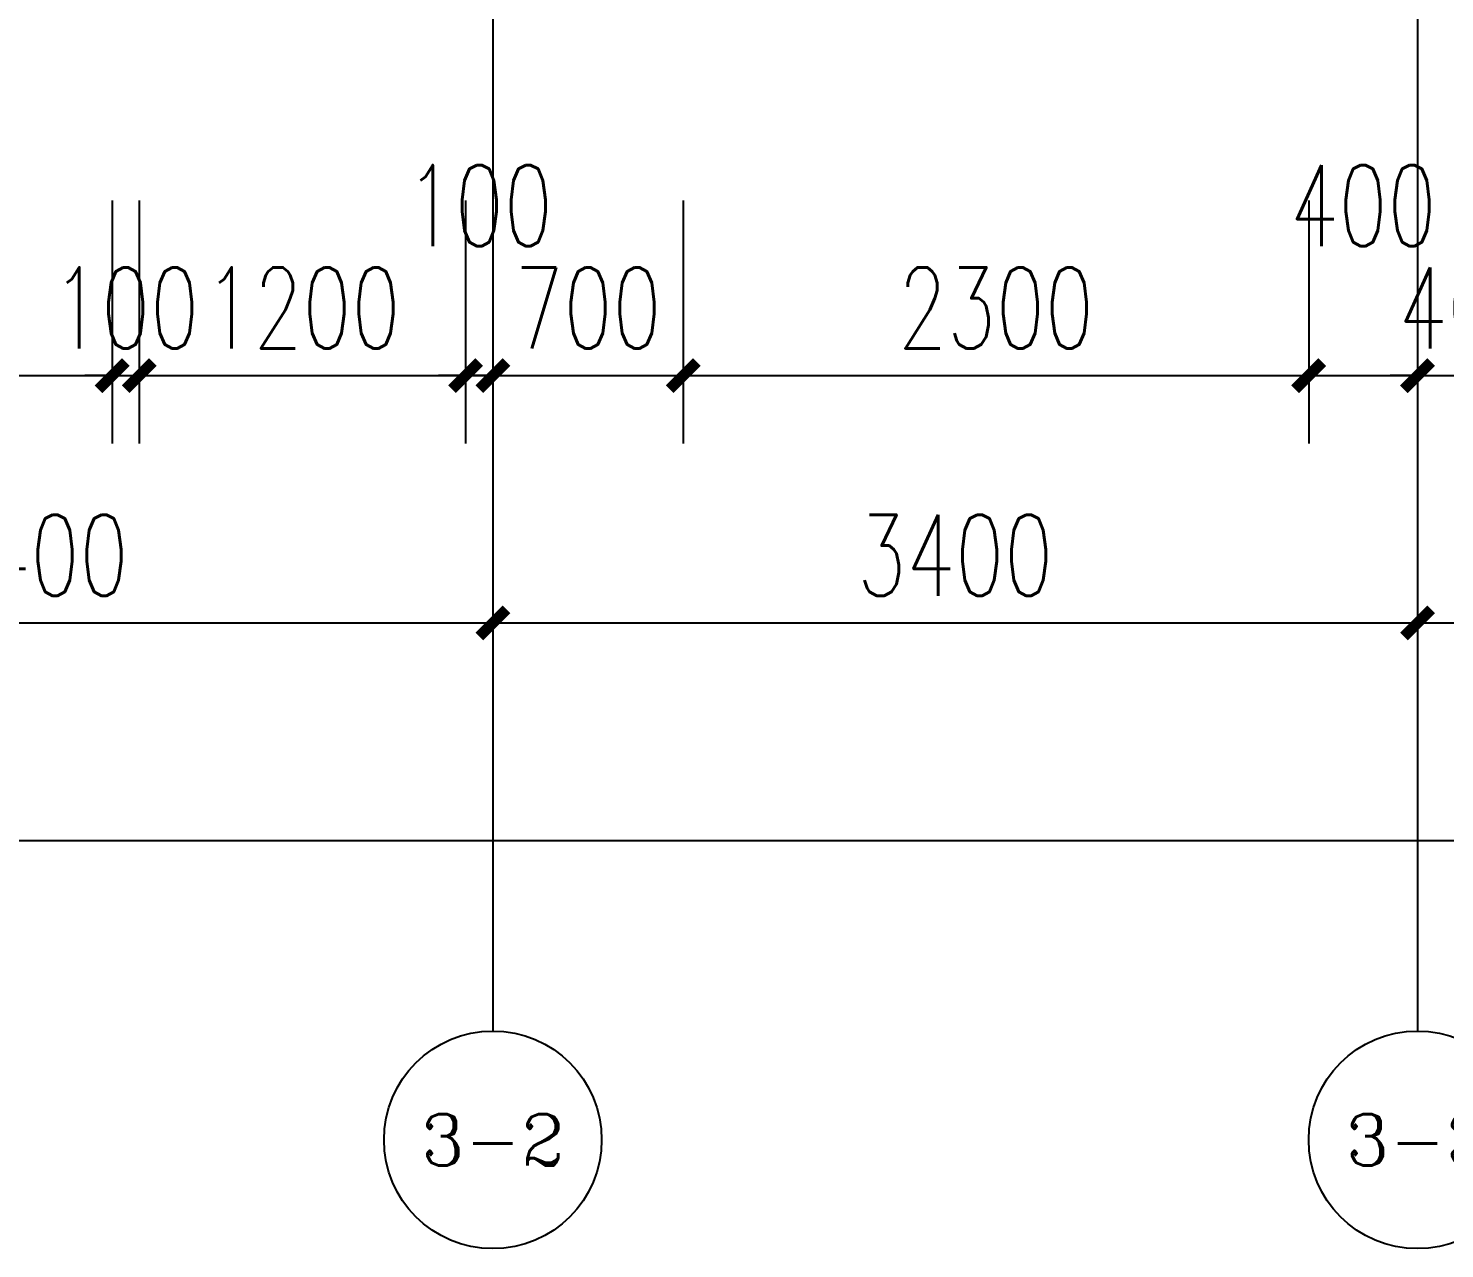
# Model space of a CAD drawing. Extents: x -59851 to 653804, y -249523 to 437614.
# Drawn here: x -42422 to -37214, y 61097 to 65583 of the extents above; entities that cross this region are included whole.
import ezdxf
from ezdxf.enums import TextEntityAlignment as Align

# ---------------------------------------------------------------- set-up
doc = ezdxf.new("R2010")
doc.units = 0
doc.header["$LTSCALE"] = 1000
doc.header["$MEASUREMENT"] = 0
for name, color, linetype in [('A-第三道尺寸线', 105, 'Continuous'), ('AXIS', 3, 'Continuous'), ('AXIS_TEXT', 7, 'Continuous')]:
    doc.layers.add(name, color=color, linetype=linetype)
doc.styles.add('_TCH_AXIS', font='COMPLEX', dxfattribs={"bigfont": 'GBCBIG'})
doc.styles.add('_TCH_DIM_T3', font='SIMPLEX.shx', dxfattribs={"width": 0.705882, "bigfont": 'GBCBIG.shx'})
doc.styles.add('COMPLEX', font='COMPLEX')
doc.dimstyles.new('_TCH_ARCH&&100', dxfattribs={"dimtxt": 297.5, "dimasz": 100, "dimexe": 250, "dimexo": 300, "dimgap": 100, "dimtad": 1, "dimdec": 0, "dimzin": 0, "dimdsep": 46, "dimtxsty": '_TCH_DIM_T3', "dimblk": 'ARCHTICK', "dimcen": 0.09, "dimclrt": 7, "dimazin": 2, "dimtfac": 1, "dimtdec": 0, "dimtix": 1, "dimtmove": 2, "dimatfit": 3, "dimfxl": 0, "dimtolj": 1, "dimtzin": 0, "dimarcsym": 0})

# ---------------------------------------------------------------- blocks, each defined once
blk = doc.blocks.new('_ArchTick')
at = {"color": 0, "linetype": 'ByBlock', "const_width": 0.4}
blk.add_lwpolyline([(-0.5, -0.5), (0.5, 0.5)], dxfattribs=at)
blk = doc.blocks.new('*D2570')
at = {"layer": 'A-第三道尺寸线', "color": 0, "lineweight": -2, "transparency": 16777216}
for p, q in [((-37313.7, 64950), (-37313.7, 64056.4)), ((-36913.7, 64950), (-36913.7, 64056.4)), ((-37313.7, 64306.4), (-37413.7, 64306.4)), ((-37313.7, 64306.4), (-36913.7, 64306.4)), ((-36913.7, 64306.4), (-36813.7, 64306.4))]:
    blk.add_line(p, q, dxfattribs=at)
at = {"layer": 'Defpoints', "color": 0, "transparency": 16777216}
for p in [(-37313.7, 65250), (-36913.7, 65250), (-36913.7, 64306.4)]:
    blk.add_point(p, dxfattribs=at)
at = {"layer": 'A-第三道尺寸线', "color": 0, "lineweight": -2, "transparency": 16777216, "xscale": 100, "yscale": 100, "zscale": 100}
blk.add_blockref('_ArchTick', (-37313.7, 64306.4), dxfattribs=at)
at = {"layer": 'A-第三道尺寸线', "color": 0, "lineweight": -2, "transparency": 16777216, "xscale": 100, "yscale": 100, "zscale": 100, "rotation": 180}
blk.add_blockref('_ArchTick', (-36913.7, 64306.4), dxfattribs=at)
at = {"layer": 'A-第三道尺寸线', "color": 7, "transparency": 16777216, "insert": (-37113.7, 64555.1), "char_height": 297.5, "attachment_point": 5, "style": '_TCH_DIM_T3'}
blk.add_mtext('\\A1;400', dxfattribs=at)
blk = doc.blocks.new('*D2571')
at = {"layer": 'A-第三道尺寸线', "color": 0, "lineweight": -2, "transparency": 16777216}
for p, q in [((-37713.7, 64950), (-37713.7, 64056.4)), ((-37313.7, 64950), (-37313.7, 64056.4)), ((-37713.7, 64306.4), (-37313.7, 64306.4))]:
    blk.add_line(p, q, dxfattribs=at)
at = {"layer": 'Defpoints', "color": 0, "transparency": 16777216}
for p in [(-37713.7, 65250), (-37313.7, 65250), (-37313.7, 64306.4)]:
    blk.add_point(p, dxfattribs=at)
at = {"layer": 'A-第三道尺寸线', "color": 0, "lineweight": -2, "transparency": 16777216, "xscale": 100, "yscale": 100, "zscale": 100, "rotation": 180}
blk.add_blockref('_ArchTick', (-37713.7, 64306.4), dxfattribs=at)
at = {"layer": 'A-第三道尺寸线', "color": 0, "lineweight": -2, "transparency": 16777216, "xscale": 100, "yscale": 100, "zscale": 100}
blk.add_blockref('_ArchTick', (-37313.7, 64306.4), dxfattribs=at)
at = {"layer": 'A-第三道尺寸线', "color": 7, "transparency": 16777216, "insert": (-37513.7, 64931.4), "char_height": 297.5, "attachment_point": 5, "style": '_TCH_DIM_T3'}
blk.add_mtext('\\A1;400', dxfattribs=at)
blk = doc.blocks.new('*D2572')
at = {"layer": 'A-第三道尺寸线', "color": 0, "lineweight": -2, "transparency": 16777216}
for p, q in [((-40013.7, 64950), (-40013.7, 64056.4)), ((-37713.7, 64950), (-37713.7, 64056.4)), ((-40013.7, 64306.4), (-37713.7, 64306.4))]:
    blk.add_line(p, q, dxfattribs=at)
at = {"layer": 'Defpoints', "color": 0, "transparency": 16777216}
for p in [(-40013.7, 65250), (-37713.7, 65250), (-37713.7, 64306.4)]:
    blk.add_point(p, dxfattribs=at)
at = {"layer": 'A-第三道尺寸线', "color": 0, "lineweight": -2, "transparency": 16777216, "xscale": 100, "yscale": 100, "zscale": 100, "rotation": 180}
blk.add_blockref('_ArchTick', (-40013.7, 64306.4), dxfattribs=at)
at = {"layer": 'A-第三道尺寸线', "color": 0, "lineweight": -2, "transparency": 16777216, "xscale": 100, "yscale": 100, "zscale": 100}
blk.add_blockref('_ArchTick', (-37713.7, 64306.4), dxfattribs=at)
at = {"layer": 'A-第三道尺寸线', "color": 7, "transparency": 16777216, "insert": (-38863.7, 64555.1), "char_height": 297.5, "attachment_point": 5, "style": '_TCH_DIM_T3'}
blk.add_mtext('\\A1;2300', dxfattribs=at)
blk = doc.blocks.new('*D2573')
at = {"layer": 'A-第三道尺寸线', "color": 0, "lineweight": -2, "transparency": 16777216}
for p, q in [((-40713.7, 64950), (-40713.7, 64056.4)), ((-40013.7, 64950), (-40013.7, 64056.4)), ((-40713.7, 64306.4), (-40813.7, 64306.4)), ((-40713.7, 64306.4), (-40013.7, 64306.4)), ((-40013.7, 64306.4), (-39913.7, 64306.4))]:
    blk.add_line(p, q, dxfattribs=at)
at = {"layer": 'Defpoints', "color": 0, "transparency": 16777216}
for p in [(-40713.7, 65250), (-40013.7, 65250), (-40013.7, 64306.4)]:
    blk.add_point(p, dxfattribs=at)
at = {"layer": 'A-第三道尺寸线', "color": 0, "lineweight": -2, "transparency": 16777216, "xscale": 100, "yscale": 100, "zscale": 100}
blk.add_blockref('_ArchTick', (-40713.7, 64306.4), dxfattribs=at)
at = {"layer": 'A-第三道尺寸线', "color": 0, "lineweight": -2, "transparency": 16777216, "xscale": 100, "yscale": 100, "zscale": 100, "rotation": 180}
blk.add_blockref('_ArchTick', (-40013.7, 64306.4), dxfattribs=at)
at = {"layer": 'A-第三道尺寸线', "color": 7, "transparency": 16777216, "insert": (-40363.7, 64555.1), "char_height": 297.5, "attachment_point": 5, "style": '_TCH_DIM_T3'}
blk.add_mtext('\\A1;700', dxfattribs=at)
blk = doc.blocks.new('*D2574')
at = {"layer": 'A-第三道尺寸线', "color": 0, "lineweight": -2, "transparency": 16777216}
for p, q in [((-40813.7, 64950), (-40813.7, 64056.4)), ((-40713.7, 64950), (-40713.7, 64056.4)), ((-40813.7, 64306.4), (-40913.7, 64306.4)), ((-40813.7, 64306.4), (-40713.7, 64306.4)), ((-40713.7, 64306.4), (-40613.7, 64306.4))]:
    blk.add_line(p, q, dxfattribs=at)
at = {"layer": 'Defpoints', "color": 0, "transparency": 16777216}
for p in [(-40813.7, 65250), (-40713.7, 65250), (-40713.7, 64306.4)]:
    blk.add_point(p, dxfattribs=at)
at = {"layer": 'A-第三道尺寸线', "color": 0, "lineweight": -2, "transparency": 16777216, "xscale": 100, "yscale": 100, "zscale": 100}
blk.add_blockref('_ArchTick', (-40813.7, 64306.4), dxfattribs=at)
at = {"layer": 'A-第三道尺寸线', "color": 0, "lineweight": -2, "transparency": 16777216, "xscale": 100, "yscale": 100, "zscale": 100, "rotation": 180}
blk.add_blockref('_ArchTick', (-40713.7, 64306.4), dxfattribs=at)
at = {"layer": 'A-第三道尺寸线', "color": 7, "transparency": 16777216, "insert": (-40763.7, 64931.4), "char_height": 297.5, "attachment_point": 5, "style": '_TCH_DIM_T3'}
blk.add_mtext('\\A1;100', dxfattribs=at)
blk = doc.blocks.new('*D2575')
at = {"layer": 'A-第三道尺寸线', "color": 0, "lineweight": -2, "transparency": 16777216}
for p, q in [((-42013.7, 64950), (-42013.7, 64056.4)), ((-40813.7, 64950), (-40813.7, 64056.4)), ((-42013.7, 64306.4), (-40813.7, 64306.4))]:
    blk.add_line(p, q, dxfattribs=at)
at = {"layer": 'Defpoints', "color": 0, "transparency": 16777216}
for p in [(-42013.7, 65250), (-40813.7, 65250), (-40813.7, 64306.4)]:
    blk.add_point(p, dxfattribs=at)
at = {"layer": 'A-第三道尺寸线', "color": 0, "lineweight": -2, "transparency": 16777216, "xscale": 100, "yscale": 100, "zscale": 100, "rotation": 180}
blk.add_blockref('_ArchTick', (-42013.7, 64306.4), dxfattribs=at)
at = {"layer": 'A-第三道尺寸线', "color": 0, "lineweight": -2, "transparency": 16777216, "xscale": 100, "yscale": 100, "zscale": 100}
blk.add_blockref('_ArchTick', (-40813.7, 64306.4), dxfattribs=at)
at = {"layer": 'A-第三道尺寸线', "color": 7, "transparency": 16777216, "insert": (-41413.7, 64555.1), "char_height": 297.5, "attachment_point": 5, "style": '_TCH_DIM_T3'}
blk.add_mtext('\\A1;1200', dxfattribs=at)
blk = doc.blocks.new('*D2576')
at = {"layer": 'A-第三道尺寸线', "color": 0, "lineweight": -2, "transparency": 16777216}
for p, q in [((-42113.7, 64950), (-42113.7, 64056.4)), ((-42013.7, 64950), (-42013.7, 64056.4)), ((-42113.7, 64306.4), (-42213.7, 64306.4)), ((-42113.7, 64306.4), (-42013.7, 64306.4)), ((-42013.7, 64306.4), (-41913.7, 64306.4))]:
    blk.add_line(p, q, dxfattribs=at)
at = {"layer": 'Defpoints', "color": 0, "transparency": 16777216}
for p in [(-42113.7, 65250), (-42013.7, 65250), (-42013.7, 64306.4)]:
    blk.add_point(p, dxfattribs=at)
at = {"layer": 'A-第三道尺寸线', "color": 0, "lineweight": -2, "transparency": 16777216, "xscale": 100, "yscale": 100, "zscale": 100}
blk.add_blockref('_ArchTick', (-42113.7, 64306.4), dxfattribs=at)
at = {"layer": 'A-第三道尺寸线', "color": 0, "lineweight": -2, "transparency": 16777216, "xscale": 100, "yscale": 100, "zscale": 100, "rotation": 180}
blk.add_blockref('_ArchTick', (-42013.7, 64306.4), dxfattribs=at)
at = {"layer": 'A-第三道尺寸线', "color": 7, "transparency": 16777216, "insert": (-42063.7, 64555.1), "char_height": 297.5, "attachment_point": 5, "style": '_TCH_DIM_T3'}
blk.add_mtext('\\A1;100', dxfattribs=at)
blk = doc.blocks.new('*D2577')
at = {"layer": 'A-第三道尺寸线', "color": 0, "lineweight": -2, "transparency": 16777216}
for p, q in [((-43613.7, 64950), (-43613.7, 64056.4)), ((-42113.7, 64950), (-42113.7, 64056.4)), ((-43613.7, 64306.4), (-42113.7, 64306.4))]:
    blk.add_line(p, q, dxfattribs=at)
at = {"layer": 'Defpoints', "color": 0, "transparency": 16777216}
for p in [(-43613.7, 65250), (-42113.7, 65250), (-42113.7, 64306.4)]:
    blk.add_point(p, dxfattribs=at)
at = {"layer": 'A-第三道尺寸线', "color": 0, "lineweight": -2, "transparency": 16777216, "xscale": 100, "yscale": 100, "zscale": 100, "rotation": 180}
blk.add_blockref('_ArchTick', (-43613.7, 64306.4), dxfattribs=at)
at = {"layer": 'A-第三道尺寸线', "color": 0, "lineweight": -2, "transparency": 16777216, "xscale": 100, "yscale": 100, "zscale": 100}
blk.add_blockref('_ArchTick', (-42113.7, 64306.4), dxfattribs=at)
at = {"layer": 'A-第三道尺寸线', "color": 7, "transparency": 16777216, "insert": (-42863.7, 64555.1), "char_height": 297.5, "attachment_point": 5, "style": '_TCH_DIM_T3'}
blk.add_mtext('\\A1;1500', dxfattribs=at)
blk = doc.blocks.new('*D2928')
at = {"layer": 'AXIS', "color": 0, "lineweight": -2, "transparency": 16777216}
for p, q in [((-44113.7, 65597.4), (-44113.7, 63147.4)), ((-40713.7, 65597.4), (-40713.7, 63147.4)), ((-44113.7, 63397.4), (-40713.7, 63397.4))]:
    blk.add_line(p, q, dxfattribs=at)
at = {"layer": 'Defpoints', "color": 0, "transparency": 16777216}
for p in [(-44113.7, 65897.4), (-40713.7, 65897.4), (-40713.7, 63397.4)]:
    blk.add_point(p, dxfattribs=at)
at = {"layer": 'AXIS', "color": 0, "lineweight": -2, "transparency": 16777216, "xscale": 100, "yscale": 100, "zscale": 100, "rotation": 180}
blk.add_blockref('_ArchTick', (-44113.7, 63397.4), dxfattribs=at)
at = {"layer": 'AXIS', "color": 0, "lineweight": -2, "transparency": 16777216, "xscale": 100, "yscale": 100, "zscale": 100}
blk.add_blockref('_ArchTick', (-40713.7, 63397.4), dxfattribs=at)
at = {"layer": 'AXIS', "color": 7, "transparency": 16777216, "insert": (-42413.7, 63646.1), "char_height": 297.5, "attachment_point": 5, "style": '_TCH_DIM_T3'}
blk.add_mtext('\\A1;3400', dxfattribs=at)
blk = doc.blocks.new('*D2929')
at = {"layer": 'AXIS', "color": 0, "lineweight": -2, "transparency": 16777216}
for p, q in [((-40713.7, 65597.4), (-40713.7, 63147.4)), ((-37313.7, 65597.4), (-37313.7, 63147.4)), ((-40713.7, 63397.4), (-37313.7, 63397.4))]:
    blk.add_line(p, q, dxfattribs=at)
at = {"layer": 'Defpoints', "color": 0, "transparency": 16777216}
for p in [(-40713.7, 65897.4), (-37313.7, 65897.4), (-37313.7, 63397.4)]:
    blk.add_point(p, dxfattribs=at)
at = {"layer": 'AXIS', "color": 0, "lineweight": -2, "transparency": 16777216, "xscale": 100, "yscale": 100, "zscale": 100, "rotation": 180}
blk.add_blockref('_ArchTick', (-40713.7, 63397.4), dxfattribs=at)
at = {"layer": 'AXIS', "color": 0, "lineweight": -2, "transparency": 16777216, "xscale": 100, "yscale": 100, "zscale": 100}
blk.add_blockref('_ArchTick', (-37313.7, 63397.4), dxfattribs=at)
at = {"layer": 'AXIS', "color": 7, "transparency": 16777216, "insert": (-39013.7, 63646.1), "char_height": 297.5, "attachment_point": 5, "style": '_TCH_DIM_T3'}
blk.add_mtext('\\A1;3400', dxfattribs=at)
blk = doc.blocks.new('*D2930')
at = {"layer": 'AXIS', "color": 0, "lineweight": -2, "transparency": 16777216}
for p, q in [((-37313.7, 65597.4), (-37313.7, 63147.4)), ((-33913.7, 65597.4), (-33913.7, 63147.4)), ((-37313.7, 63397.4), (-33913.7, 63397.4))]:
    blk.add_line(p, q, dxfattribs=at)
at = {"layer": 'Defpoints', "color": 0, "transparency": 16777216}
for p in [(-37313.7, 65897.4), (-33913.7, 65897.4), (-33913.7, 63397.4)]:
    blk.add_point(p, dxfattribs=at)
at = {"layer": 'AXIS', "color": 0, "lineweight": -2, "transparency": 16777216, "xscale": 100, "yscale": 100, "zscale": 100, "rotation": 180}
blk.add_blockref('_ArchTick', (-37313.7, 63397.4), dxfattribs=at)
at = {"layer": 'AXIS', "color": 0, "lineweight": -2, "transparency": 16777216, "xscale": 100, "yscale": 100, "zscale": 100}
blk.add_blockref('_ArchTick', (-33913.7, 63397.4), dxfattribs=at)
at = {"layer": 'AXIS', "color": 7, "transparency": 16777216, "insert": (-35613.7, 63646.1), "char_height": 297.5, "attachment_point": 5, "style": '_TCH_DIM_T3'}
blk.add_mtext('\\A1;3400', dxfattribs=at)
blk = doc.blocks.new('*D2944')
at = {"layer": 'AXIS', "color": 0, "lineweight": -2, "transparency": 16777216}
for p, q in [((-44213.7, 63756.4), (-44213.7, 62347.4)), ((4686.3, 63756.4), (4686.3, 62347.4)), ((-44213.7, 62597.4), (4686.3, 62597.4))]:
    blk.add_line(p, q, dxfattribs=at)
at = {"layer": 'Defpoints', "color": 0, "transparency": 16777216}
for p in [(-44213.7, 64056.4), (4686.3, 64056.4), (4686.3, 62597.4)]:
    blk.add_point(p, dxfattribs=at)
at = {"layer": 'AXIS', "color": 0, "lineweight": -2, "transparency": 16777216, "xscale": 100, "yscale": 100, "zscale": 100, "rotation": 180}
blk.add_blockref('_ArchTick', (-44213.7, 62597.4), dxfattribs=at)
at = {"layer": 'AXIS', "color": 0, "lineweight": -2, "transparency": 16777216, "xscale": 100, "yscale": 100, "zscale": 100}
blk.add_blockref('_ArchTick', (4686.3, 62597.4), dxfattribs=at)
at = {"layer": 'AXIS', "color": 7, "transparency": 16777216, "insert": (-19763.7, 62846.1), "char_height": 297.5, "attachment_point": 5, "style": '_TCH_DIM_T3'}
blk.add_mtext('\\A1;48900', dxfattribs=at)
blk = doc.blocks.new('_AXISO')
blk.add_circle((0, 0), 0.5)
at = {"layer": 'AXIS_TEXT', "style": 'COMPLEX', "width": 1.041667}
blk.add_attdef('A', text='', height=0.56, dxfattribs=at).set_placement((-0.25, -0.28), (0.25, -0.28), align=Align.FIT)

msp = doc.modelspace()

# ---------------------------------------------------------------- linework, layer by layer
at = {"layer": 'AXIS'}
for p, q in [((-40713.7, 65897.4), (-40713.7, 61897.4)), ((-37313.7, 65897.4), (-37313.7, 61897.4))]:
    msp.add_line(p, q, dxfattribs=at)

# ---------------------------------------------------------------- block references
ref = msp.add_blockref('_AXISO', (-40713.7, 61497.4), dxfattribs=dict(at, xscale=800, yscale=800, zscale=800))
ref.add_attrib('A', '3-2', dxfattribs={"layer": 'AXIS_TEXT', "height": 187.78, "style": '_TCH_AXIS'}).set_placement((-40977.5, 61403.5), (-40449.9, 61403.5), align=Align.FIT)
ref = msp.add_blockref('_AXISO', (-37313.7, 61497.4), dxfattribs=dict(at, xscale=800, yscale=800, zscale=800))
ref.add_attrib('A', '3-3', dxfattribs={"layer": 'AXIS_TEXT', "height": 187.78, "style": '_TCH_AXIS'}).set_placement((-37577.5, 61403.5), (-37049.9, 61403.5), align=Align.FIT)

# ---------------------------------------------------------------- dimensions: what is measured, and where the dimension line sits
at = {"layer": 'A-第三道尺寸线'}
for p1, p2, picture, middle in [((-43613.7, 65250), (-42113.7, 65250), '*D2577', (-42863.7, 64555.1)), ((-42113.7, 65250), (-42013.7, 65250), '*D2576', (-42063.7, 64555.1)), ((-42013.7, 65250), (-40813.7, 65250), '*D2575', (-41413.7, 64555.1)), ((-40713.7, 65250), (-40013.7, 65250), '*D2573', (-40363.7, 64555.1)), ((-40013.7, 65250), (-37713.7, 65250), '*D2572', (-38863.7, 64555.1)), ((-37313.7, 65250), (-36913.7, 65250), '*D2570', (-37113.7, 64555.1))]:
    dim = msp.add_aligned_dim(p1=p1, p2=p2, distance=-943.6, dimstyle='_TCH_ARCH&&100', dxfattribs=at)
    dim.commit()
    dim.dimension.update_dxf_attribs({"geometry": picture, "text_midpoint": middle})
for base, p1, p2, picture, middle in [((-40713.7, 64306.4), (-40813.7, 65250), (-40713.7, 65250), '*D2574', (-40763.7, 64931.4)), ((-37313.7, 64306.4), (-37713.7, 65250), (-37313.7, 65250), '*D2571', (-37513.7, 64931.4))]:
    dim = msp.add_linear_dim(base=base, p1=p1, p2=p2, angle=0, dimstyle='_TCH_ARCH&&100', dxfattribs=at)
    dim.commit()
    dim.dimension.update_dxf_attribs({"geometry": picture, "text_midpoint": middle, "dimtype": 161})
at = {"layer": 'AXIS'}
for p1, p2, distance, picture, middle in [((-44113.7, 65897.4), (-40713.7, 65897.4), -2500, '*D2928', (-42413.7, 63646.1)), ((-40713.7, 65897.4), (-37313.7, 65897.4), -2500, '*D2929', (-39013.7, 63646.1)), ((-37313.7, 65897.4), (-33913.7, 65897.4), -2500, '*D2930', (-35613.7, 63646.1)), ((-44213.7, 64056.4), (4686.3, 64056.4), -1459, '*D2944', (-19763.7, 62846.1))]:
    dim = msp.add_aligned_dim(p1=p1, p2=p2, distance=distance, dimstyle='_TCH_ARCH&&100', dxfattribs=at)
    dim.commit()
    dim.dimension.update_dxf_attribs({"geometry": picture, "text_midpoint": middle})

doc.saveas('drawing.dxf')
